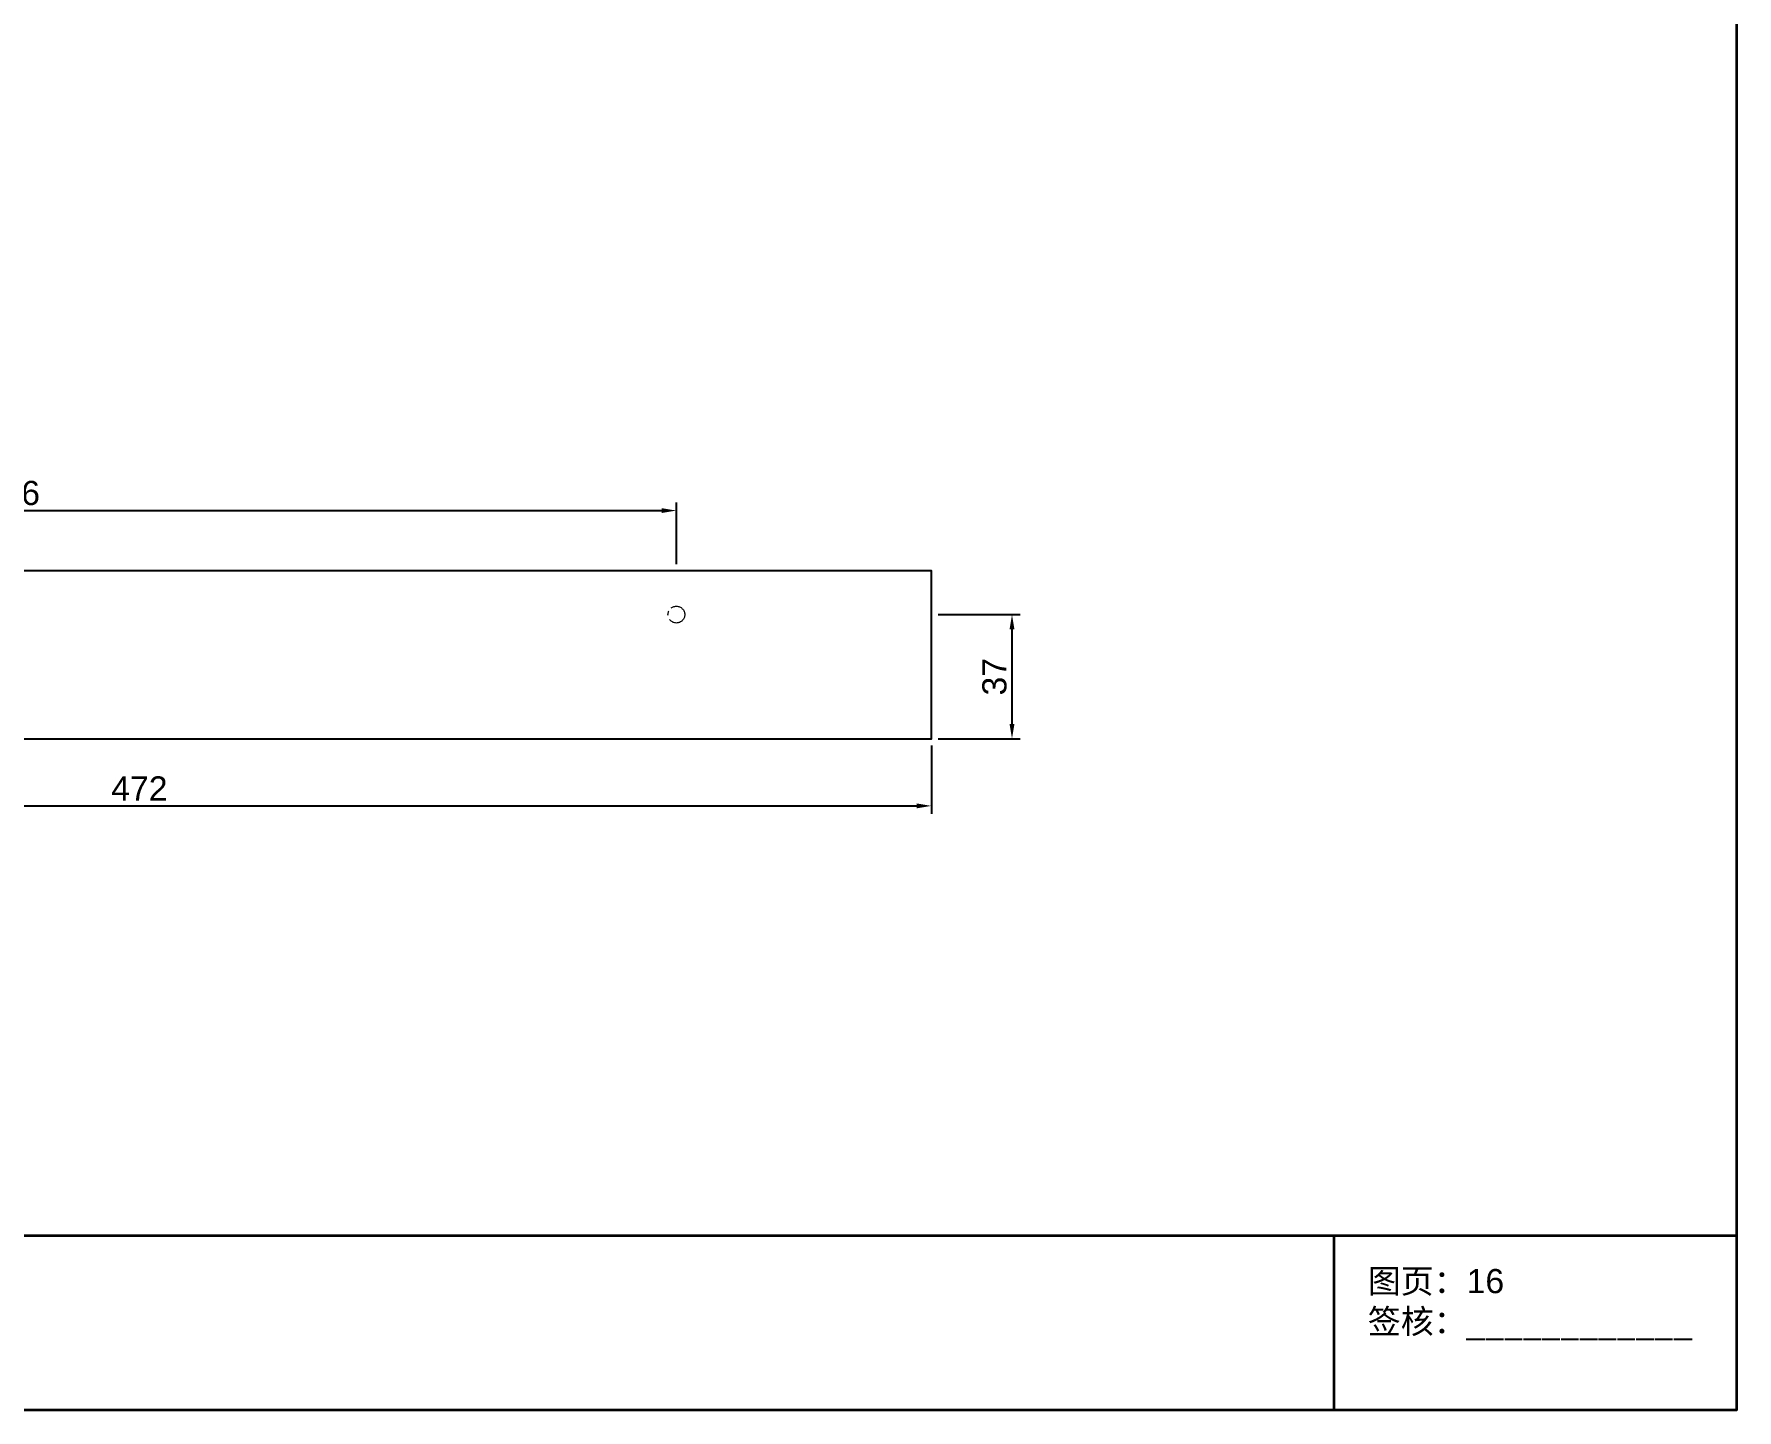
# Model space of a CAD drawing. Header units: millimetres. Extents: x 5 to 252589, y 5 to 415.
# Drawn here: x 180335.3 to 180589, y 5 to 210 of the extents above; entities that cross this region are included whole.
import ezdxf

# ---------------------------------------------------------------- set-up
doc = ezdxf.new("R2010")
doc.units = ezdxf.units.MM
doc.linetypes.add('CENTER', pattern=[5.08, 3.175, -0.635, 0.635, -0.635])
for name, color, linetype, lineweight in [('CENTER', 8, 'CENTER', 13), ('DIM', 7, 'Continuous', 13), ('FRAME', 7, 'Continuous', 35), ('NOTE', 7, 'Continuous', 18), ('OUTLINE', 7, 'Continuous', 25)]:
    doc.layers.add(name, color=color, linetype=linetype, lineweight=lineweight)
doc.styles.add('CN', font='Arial Unicode.ttf')
doc.dimstyles.new('V2', dxfattribs={"dimtxt": 3.6, "dimasz": 2.2, "dimexe": 1.2, "dimexo": 1, "dimgap": 0.8, "dimtad": 1, "dimlfac": 2, "dimdsep": 46, "dimtxsty": 'CN', "dimcen": 2.5, "dimclrd": 7, "dimclre": 7, "dimclrt": 7, "dimazin": 3, "dimtfac": 1, "dimtmove": 0, "dimatfit": 3})

msp = doc.modelspace()

# ---------------------------------------------------------------- linework, layer by layer
at = {"layer": 'CENTER'}
msp.add_circle((180431, 123.5), 1.25, dxfattribs=at)
at = {"layer": 'FRAME'}
for p, q in [((180005, 31), (180589, 31)), ((180529, 5), (180529, 31))]:
    msp.add_line(p, q, dxfattribs=at)
msp.add_lwpolyline([(180005, 5), (180589, 5), (180589, 415), (180005, 415)], close=True, dxfattribs=at)
at = {"layer": 'OUTLINE'}
msp.add_lwpolyline([(180233, 105), (180469, 105), (180469, 130), (180233, 130)], close=True, dxfattribs=at)

# ---------------------------------------------------------------- texts
at = {"layer": 'NOTE', "insert": (180534, 26), "char_height": 3.6, "width": 55, "attachment_point": 1, "style": 'CN'}
msp.add_mtext('图页：16\\P签核：____________', dxfattribs=at)

# ---------------------------------------------------------------- dimensions: what is measured, and where the dimension line sits
at = {"layer": 'DIM'}
for base, p1, p2 in [((180233, 139), (180233, 130), (180431, 130)), ((180233, 95), (180233, 105), (180469, 105))]:
    msp.add_linear_dim(base=base, p1=p1, p2=p2, dimstyle='V2', dxfattribs=at).render()
msp.add_linear_dim(base=(180481, 105), p1=(180469, 105), p2=(180469, 123.5), angle=90, dimstyle='V2', dxfattribs=at).render()

doc.saveas('drawing.dxf')
